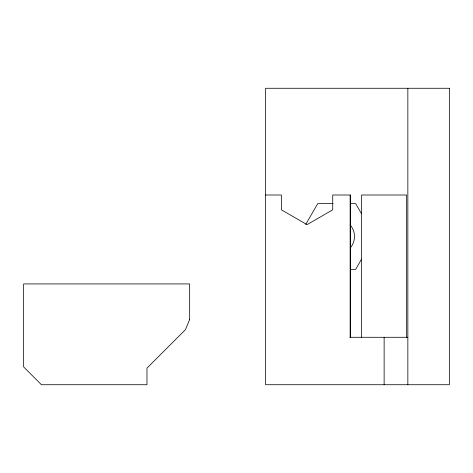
<?xml version="1.0" encoding="UTF-8"?>
<svg xmlns="http://www.w3.org/2000/svg" width="473" height="473" viewBox="0 0 473 473"><rect width="100%" height="100%" fill="white"/><g stroke="black" fill="none" stroke-linecap="round" stroke-linejoin="round"><path stroke-width="0.71" d="M305.688 224.492L317.726 203.638L333.051 203.638M361.508 259.251L355.672 269.362L350.564 269.362M265.554 195L281.382 195L281.382 209.817L307.054 224.64L332.726 209.817L332.726 195L350.475 195L350.475 337.29M350.564 203.638L355.672 203.638L361.508 213.749M349.843 337.29L407.85 337.29M407.85 88.274L407.85 384.726M406.662 337.29L406.662 195L361.603 195L361.603 337.29M384.129 337.29L384.129 384.726M350.138 195L350.138 337.29M350.18 224.894A17.785 17.785 0 0 1 350.18 248.106M189.661 319.506L185.469 329.628L146.973 368.124L146.973 384.726L41.435 384.726L23.65 366.936L23.65 283.93L189.661 283.93L189.661 319.506M449.35 88.274L265.554 88.274L265.554 384.726L449.35 384.726L449.35 88.274"/></g></svg>
